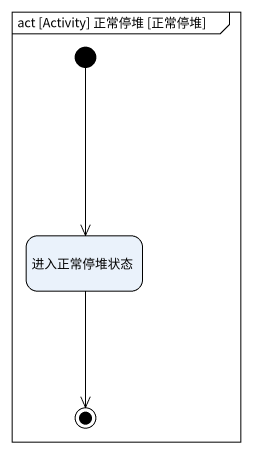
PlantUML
@startuml
mainframe act [Activity] 正常停堆 [正常停堆]
hide empty description
state 进入正常停堆状态
[*] --> 进入正常停堆状态
进入正常停堆状态 --> [*]
@enduml
